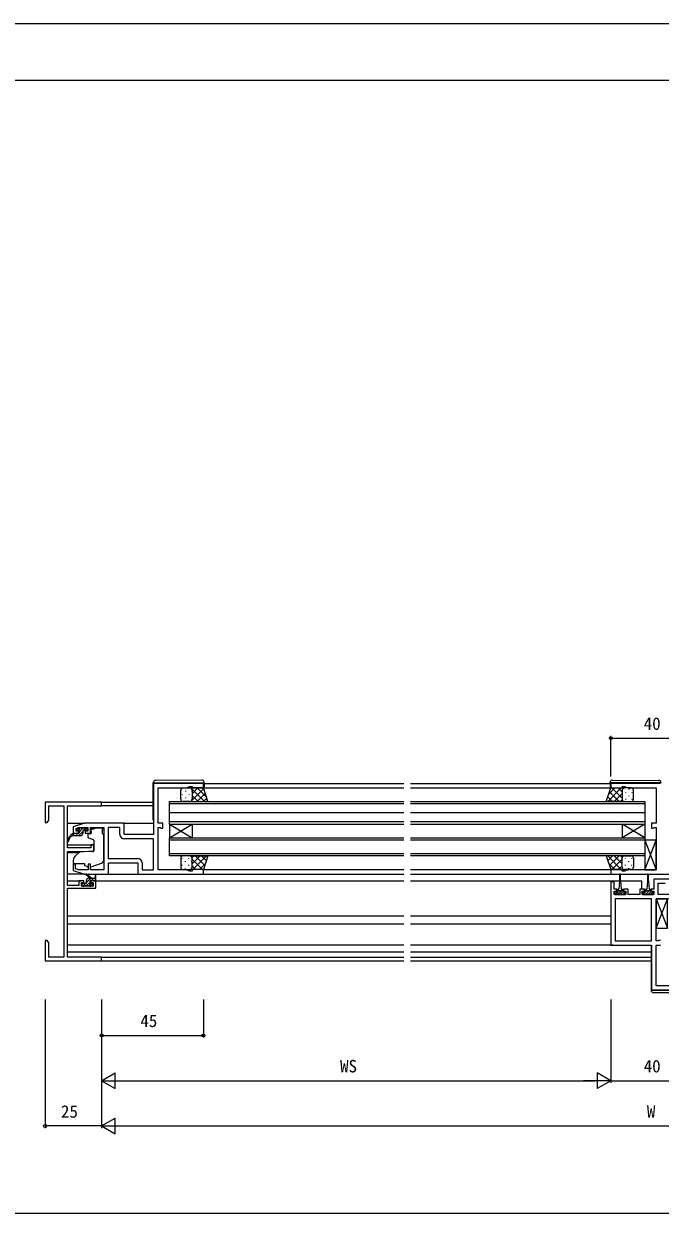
# Model space of a CAD drawing. Units: millimetres, scale not verified. Extents: x -437 to 438, y -281 to 278.
# Drawn here: x -136 to 145, y -281 to 244 of the extents above; entities that cross this region are included whole.
import ezdxf
from ezdxf.enums import TextEntityAlignment as Align

# ---------------------------------------------------------------- set-up
doc = ezdxf.new("R2010")
doc.units = ezdxf.units.MM
doc.header["$LTSCALE"] = 2
for name, color, linetype in [('0-2_YKK_11', 7, 'Continuous'), ('0-3_YKK_12', 2, 'Continuous'), ('0-4_YKK_13', 4, 'Continuous'), ('0-6_YKK_D', 6, 'Continuous'), ('0-7_YKK_ZWAK', 7, 'Continuous')]:
    doc.layers.add(name, color=color, linetype=linetype)
doc.styles.add('ＭＳ ゴシック', font='')
doc.styles.get('ＭＳ ゴシック').set_extended_font_data('MS Gothic')

msp = doc.modelspace()

# ---------------------------------------------------------------- linework, layer by layer
at = {"layer": '0-2_YKK_11'}
for points in [[(-85.8, -131.3), (-56.8, -131.3), (-56.8, -129.3), (-61.8, -129.3), (-61.8, -130), (-62.8, -130), (-64.448, -129.4), (-76.8, -129.4), (-76.8, -110.8), (-75.946, -110.8), (-75.773, -110.9), (-75.6, -111), (-74.8, -111), (-74.8, -108.9), (-76.8, -108.9), (-76.8, -93.2), (-64.448, -93.2), (-62.8, -92.6), (-61.8, -92.6), (-61.8, -93.3), (-56.8, -93.3), (-56.8, -91.3), (-78.8, -91.3), (-78.8, -113.9), (-91.8, -113.9), (-91.8, -108.9), (-109.3, -108.9), (-114.3, -110.4), (-114.3, -113.2), (-112, -113.2), (-112, -112.4), (-113.1, -112.4), (-113.1, -111.188), (-111.805, -110.8), (-107.9, -110.8), (-107.9, -112.4), (-109, -112.4), (-109, -113.2), (-106.7, -113.2), (-106.7, -110.8)], [(145.2, -91.3), (123.2, -91.3), (123.2, -93.3), (128.2, -93.3), (128.2, -92.6), (129.2, -92.6), (130.848, -93.2), (143.2, -93.2), (143.2, -108.9), (141.2, -108.9), (141.2, -111), (142, -111), (142.173, -110.9), (142.346, -110.8), (143.2, -110.8), (143.2, -129.4), (130.848, -129.4), (129.2, -130), (128.2, -130), (128.2, -129.3), (123.2, -129.3), (123.2, -131.3), (161.3, -131.3)], [(-116.8, -101.23), (-101.8, -101.23), (-101.8, -99.6), (-126.8, -99.6), (-126.8, -108.6), (-125.8, -108.6), (-125.17, -107.509), (-125.17, -101.23), (-118.43, -101.23)], [(-118.43, -101.23), (-118.43, -167.97), (-125.17, -167.97), (-125.17, -161.691), (-125.8, -160.6), (-126.8, -160.6), (-126.8, -164.142), (-126.68, -164.325), (-126.68, -164.875), (-126.8, -165.058), (-126.8, -165.142), (-126.68, -165.325), (-126.68, -165.875), (-126.8, -166.058), (-126.8, -169.6), (-101.8, -169.6), (-101.8, -167.97), (-116.8, -167.97), (-116.8, -137.6), (-104.3, -137.6), (-104.3, -134.3), (-106.6, -134.3), (-106.6, -135.1), (-105.5, -135.1), (-105.5, -136.6), (-110.7, -136.6), (-110.7, -135.1), (-109.6, -135.1), (-109.6, -134.3), (-111.9, -134.3), (-111.9, -136.4), (-116.8, -136.4), (-116.8, -121.4), (-109.8, -121.4), (-105.3, -121.006), (-105.3, -118.4), (-106.5, -118.4), (-106.5, -119.7), (-116.8, -119.7), (-116.8, -101.23)], [(-106.7, -110.8), (-100.8, -110.8), (-100.8, -129.4), (-106.7, -129.4), (-106.7, -127), (-107.7, -127), (-107.7, -129.4), (-111.805, -129.4), (-113.3, -128.952), (-113.3, -127), (-114.3, -127), (-114.3, -129.8), (-109.3, -131.3), (-98.8, -131.3), (-98.8, -126.3), (-85.8, -126.3), (-85.8, -131.3)], [(-98.87, -110.8), (-98.87, -124.4), (-85.9, -124.4)], [(-93.7, -113.8), (-93.7, -110.8), (-98.87, -110.8)], [(-83.9, -126.4), (-83.9, -129.4), (-78.8, -129.4), (-78.8, -115.8), (-91.7, -115.8)], [(142.2, -140.3), (137, -140.3), (137, -138.8), (138.1, -138.8), (138.1, -138), (136, -138), (136, -140.3), (130.9, -140.3), (130.9, -138), (128.8, -138), (128.8, -138.8), (129.9, -138.8), (129.9, -140.3), (124.7, -140.3), (124.7, -138.8), (125.8, -138.8), (125.8, -138), (124.7, -138), (124.7, -134.8), (123.2, -134.8), (123.2, -140.3)], [(159.185, -133.6), (142.2, -133.6), (142.2, -138), (141.1, -138), (141.1, -138.8), (142.2, -138.8), (142.2, -140.3)], [(163.2, -140.3), (144.1, -140.3), (144.1, -135.3), (147.2, -135.3)], [(123.2, -140.3), (123.2, -162.7), (141.2, -162.7), (141.2, -182.5), (163.2, -182.5)], [(145.2, -160.6), (144.4, -160.6), (144.227, -160.7), (144.054, -160.8), (143.2, -160.8), (143.2, -142.2), (155.552, -142.2)], [(151.7, -180.6), (143.2, -180.6), (143.2, -162.7), (145.2, -162.7)]]:
    msp.add_lwpolyline(points, dxfattribs=at)
msp.add_lwpolyline([(141.2, -160.8), (141.2, -142.2), (125.1, -142.2), (125.1, -160.8)], close=True, dxfattribs=at)
for centre, start, end in [((-91.7, -113.8), 180.00001, 269.99999), ((-85.9, -126.4), 0.00001, 89.99999)]:
    msp.add_arc(centre, 2, start, end, dxfattribs=at)
at = {"layer": '0-3_YKK_12'}
for p, q in [((-57.3, -93.3), (31.7, -93.3)), ((-56.5, -91.3), (31.7, -91.3)), ((34.7, -91.3), (122.9, -91.3)), ((34.7, -93.3), (123.7, -93.3)), ((-102.1, -99.6), (-79, -99.6)), ((-71.8, -99.3), (31.7, -99.3)), ((-71.8, -109.3), (-71.8, -99.3)), ((34.7, -99.3), (138.2, -99.3)), ((138.2, -99.3), (138.2, -109.3)), ((-101.8, -101), (-79, -101)), ((31.7, -100.3), (-71.8, -100.3)), ((31.7, -104.3), (-71.8, -104.3)), ((138.2, -100.3), (34.7, -100.3)), ((138.2, -104.3), (34.7, -104.3)), ((-116.8, -108.9), (-109.227, -108.9)), ((-92.3, -108.9), (-78.8, -108.9)), ((31.7, -108.3), (-71.8, -108.3)), ((-71.8, -109.3), (-71.8, -115.3)), ((-71.8, -109.3), (31.7, -109.3)), ((-71.8, -109.3), (-61.8, -115.3)), ((-71.8, -115.3), (-61.8, -109.3)), ((-61.8, -109.3), (-61.8, -115.3)), ((138.2, -108.3), (34.7, -108.3)), ((34.7, -109.3), (138.2, -109.3)), ((128.2, -109.3), (128.2, -115.3)), ((138.2, -109.3), (128.2, -115.3)), ((138.2, -115.3), (128.2, -109.3)), ((138.2, -109.3), (138.2, -115.3)), ((-71.8, -115.3), (31.7, -115.3)), ((-71.8, -123.3), (-71.8, -115.3)), ((34.7, -115.3), (138.2, -115.3)), ((-116.8, -118.4), (-105.3, -118.4)), ((31.7, -116.3), (-71.8, -116.3)), ((138.2, -116.3), (34.7, -116.3)), ((-116.8, -121.8), (-111.677, -121.8)), ((-71.8, -122.3), (31.7, -122.3)), ((31.7, -123.3), (-71.8, -123.3)), ((34.7, -122.3), (138.2, -122.3)), ((-57.3, -129.3), (31.7, -129.3)), ((34.7, -129.3), (123.2, -129.3)), ((-116.8, -134.3), (-110.9, -134.3)), ((-105.3, -134.3), (31.7, -134.3)), ((-57.3, -131.3), (31.7, -131.3)), ((34.7, -131.3), (123.5, -131.3)), ((34.7, -134.3), (127.05, -134.3)), ((127.55, -134.3), (136.7, -134.3)), ((136.7, -134.3), (136.7, -138.046)), ((-116.8, -149.8), (31.7, -149.8)), ((34.7, -149.8), (123.2, -149.8)), ((-116.8, -153.2), (31.7, -153.2)), ((34.7, -153.2), (123.2, -153.2)), ((-116.8, -165.7), (31.7, -165.7)), ((-102.1, -167.97), (31.7, -167.97)), ((34.7, -165.7), (141, -165.7)), ((34.7, -167.97), (141, -167.97)), ((-102.1, -169.6), (31.7, -169.6)), ((34.7, -169.6), (141, -169.6))]:
    msp.add_line(p, q, dxfattribs=at)
msp.add_lwpolyline([(138.2, -115.3), (138.2, -123.3), (34.7, -123.3)], dxfattribs=at)
at = {"layer": '0-4_YKK_13'}
for p, q in [((-79, -91), (-79, -91.3)), ((-79, -107.3), (-79, -91)), ((-78.504, -91), (-57.004, -91)), ((-57.509, -89.812), (-78.009, -89.991)), ((-66.8, -98.3), (-66.8, -94.3)), ((-65.8, -93.3), (-62.8, -93.3)), ((-62.38, -99.3), (-56.695, -93.615)), ((-62.332, -93.3), (-56.332, -99.3)), ((-62.221, -93.485), (-62.037, -93.3)), ((-61.8, -95.892), (-59.208, -93.3)), ((-61.8, -94.3), (-61.8, -98.3)), ((-61.8, -94.3), (-61.8, -98.3)), ((-59.503, -93.3), (-55.448, -97.355)), ((-57.004, -91), (-56.5, -91)), ((-56.5, -91), (-56.5, -90.812)), ((-56.5, -91.3), (-56.5, -91)), ((-56.5, -91.3), (-56.5, -93.3)), ((127.832, -93.3), (121.832, -99.3)), ((125.003, -93.3), (122.298, -96.005)), ((122.9, -91), (122.9, -90.812)), ((123.404, -91), (122.9, -91)), ((122.9, -91.3), (122.9, -91)), ((122.9, -91.3), (122.9, -93.3)), ((144.904, -91), (123.404, -91)), ((128.2, -97.82), (123.68, -93.3)), ((123.909, -89.812), (144.409, -89.991)), ((128.2, -94.992), (126.508, -93.3)), ((128.2, -94.3), (128.2, -98.3)), ((128.2, -94.3), (128.2, -98.3)), ((128.29, -93.885), (128.29, -93.92)), ((132.2, -93.3), (129.2, -93.3)), ((131.12, -93.72), (131.12, -93.92)), ((133.2, -98.3), (133.2, -94.3)), ((-66.135, -96.035), (-66.135, -96.235)), ((-66.135, -99.065), (-66.135, -99.242)), ((-62.8, -99.3), (-65.8, -99.3)), ((-64.72, -94.62), (-64.72, -94.82)), ((-64.72, -97.65), (-64.72, -97.85)), ((-63.305, -96.035), (-63.305, -96.235)), ((-63.305, -99.065), (-63.305, -99.265)), ((-62.194, -99.095), (-61.989, -99.3)), ((-61.89, -94.62), (-61.89, -94.82)), ((-61.89, -97.65), (-61.89, -97.85)), ((-61.8, -96.66), (-59.16, -99.3)), ((-59.551, -99.3), (-55.988, -95.736)), ((-56.723, -99.3), (-55.281, -97.858)), ((124.023, -99.3), (121.906, -97.183)), ((126.851, -99.3), (122.613, -95.061)), ((128.2, -95.76), (124.66, -99.3)), ((128.233, -98.555), (127.489, -99.3)), ((128.29, -96.75), (128.29, -96.95)), ((129.2, -99.3), (132.2, -99.3)), ((129.705, -95.135), (129.705, -95.335)), ((129.705, -98.165), (129.705, -98.365)), ((131.12, -96.75), (131.12, -96.95)), ((132.535, -95.135), (132.535, -95.335)), ((132.535, -98.165), (132.535, -98.365)), ((-112, -113.4), (-114.3, -113.4)), ((-113.707, -113.4), (-114.3, -113.993)), ((-112.36, -113.4), (-113.36, -114.4)), ((-112.212, -110.988), (-112.712, -111.488)), ((-112.5, -112), (-112.161, -112)), ((-111.262, -110.955), (-112.307, -112)), ((-110.1, -112.487), (-112.013, -114.4)), ((-111.4, -110.9), (-112, -110.9)), ((-110.06, -111.1), (-111.7, -112.74)), ((-111.7, -112.461), (-111.7, -113.1)), ((-109.1, -111.1), (-111.2, -111.1)), ((-110.1, -112.3), (-110.1, -113.4)), ((-109.8, -112), (-108.4, -112)), ((-108.513, -110.9), (-109.613, -112)), ((-108.4, -110.9), (-108.9, -110.9)), ((-108.1, -111.7), (-108.1, -111.2)), ((-107.9, -113.8), (-107.9, -114.85)), ((-106.67, -113.5), (-107.6, -113.5)), ((-107.571, -115.32), (-105.571, -116.048)), ((-105.2, -111.5), (-106.37, -111.5)), ((-106.37, -112.5), (-106.37, -111.5)), ((-106.37, -112.5), (-106.37, -113.2)), ((-105.2, -110.83), (-101.4, -110.83)), ((-105.2, -110.83), (-105.2, -111.5)), ((-101.4, -110.83), (-101.4, -111.5)), ((-101.4, -112.5), (-101.4, -111.5)), ((-101.4, -113.5), (-101.4, -112.5)), ((-101.4, -113.5), (-100.8, -113.5)), ((-100.8, -125.055), (-100.8, -113.5)), ((-105.3, -116.496), (-105.3, -121.103)), ((138.2, -129.4), (143.2, -116.4)), ((138.2, -116.4), (143.2, -129.4)), ((-114.3, -125.4), (-114.3, -126.7)), ((-111.537, -121.683), (-113.228, -123.102)), ((-105.517, -121.402), (-110.903, -121.449)), ((-66.8, -124.3), (-66.8, -128.3)), ((-66.135, -124.435), (-66.135, -124.235)), ((-62.8, -123.3), (-65.8, -123.3)), ((-64.72, -125.85), (-64.72, -125.65)), ((-63.305, -124.435), (-63.305, -124.235)), ((-61.89, -125.85), (-61.89, -125.65)), ((-61.833, -124.045), (-61.089, -123.3)), ((-61.8, -126.84), (-58.26, -123.3)), ((-61.8, -128.3), (-61.8, -124.3)), ((-61.8, -128.3), (-61.8, -124.3)), ((-61.8, -124.78), (-57.28, -129.3)), ((-61.432, -129.3), (-55.432, -123.3)), ((-60.451, -123.3), (-56.213, -127.539)), ((-57.623, -123.3), (-55.506, -125.417)), ((127.832, -129.3), (121.832, -123.3)), ((124.023, -123.3), (121.906, -125.417)), ((126.851, -123.3), (122.613, -127.539)), ((128.2, -124.78), (123.68, -129.3)), ((128.2, -126.84), (124.66, -123.3)), ((128.233, -124.045), (127.489, -123.3)), ((128.2, -128.3), (128.2, -124.3)), ((128.2, -128.3), (128.2, -124.3)), ((128.29, -125.85), (128.29, -125.65)), ((129.2, -123.3), (132.2, -123.3)), ((129.705, -124.435), (129.705, -124.235)), ((131.12, -125.85), (131.12, -125.65)), ((132.535, -124.435), (132.535, -124.258)), ((133.2, -124.3), (133.2, -128.3)), ((-109.3, -127), (-109.3, -127.497)), ((-107.994, -128.106), (-109.3, -127.497)), ((-106.428, -128.141), (-101.791, -126.466)), ((-66.135, -127.465), (-66.135, -127.265)), ((-65.8, -129.3), (-62.8, -129.3)), ((-64.72, -128.88), (-64.72, -128.68)), ((-63.305, -127.465), (-63.305, -127.265)), ((-61.89, -128.715), (-61.89, -128.68)), ((-61.8, -127.608), (-60.108, -129.3)), ((-58.603, -129.3), (-55.898, -126.595)), ((125.003, -129.3), (122.298, -126.595)), ((128.2, -127.608), (126.508, -129.3)), ((128.29, -128.715), (128.29, -128.68)), ((132.2, -129.3), (129.2, -129.3)), ((129.705, -127.465), (129.705, -127.265)), ((131.12, -128.88), (131.12, -128.68)), ((132.535, -127.465), (132.535, -127.265)), ((-109.227, -131.3), (-116.8, -131.3)), ((-110.5, -135.8), (-110.5, -136.3)), ((-110.484, -135.704), (-110.296, -135.516)), ((-108.8, -135.5), (-110.2, -135.5)), ((-110.033, -136.6), (-108.933, -135.5)), ((-109.5, -136.4), (-107.4, -136.4)), ((-106.8, -133.1), (-108.619, -131.699)), ((-108.5, -135.067), (-106.533, -133.1)), ((-108.5, -135.2), (-108.5, -134.1)), ((-108.486, -136.4), (-106.9, -134.814)), ((-106.2, -133.1), (-108.418, -131.417)), ((-108.344, -133.564), (-108.036, -133.256)), ((-107.5, -133.1), (-104.3, -133.1)), ((-107.308, -136.569), (-106.239, -135.5)), ((-106.9, -135.039), (-106.9, -134.4)), ((-106.6, -134.1), (-104.6, -134.1)), ((-106.1, -135.5), (-106.439, -135.5)), ((-106.388, -136.512), (-105.888, -136.012)), ((-106.186, -134.1), (-105.186, -133.1)), ((-104.839, -134.1), (-104.3, -133.561)), ((-104.6, -131.974), (-104.799, -133.1)), ((-104.3, -133.8), (-104.3, -131.801)), ((-99.3, -131.3), (-85.3, -131.3)), ((127.05, -134.5), (126.8, -138)), ((127.05, -131.55), (127.05, -134.5)), ((127.55, -134.5), (127.55, -131.55)), ((127.55, -134.5), (127.8, -138)), ((139.35, -134.5), (139.1, -138)), ((139.35, -131.55), (139.35, -134.5)), ((139.85, -134.5), (139.85, -131.55)), ((139.85, -134.5), (140.1, -138)), ((-110.2, -136.6), (-109.7, -136.6)), ((-107.2, -136.6), (-106.6, -136.6)), ((125.088, -139.2), (125, -139.288)), ((126.71, -138.7), (125.11, -140.3)), ((126.05, -139.2), (126.05, -138.4)), ((128.55, -138.7), (126.05, -138.7)), ((126.45, -138), (126.8, -138)), ((128.55, -139.105), (127.355, -140.3)), ((127.8, -138), (128.15, -138)), ((129.578, -139.2), (128.478, -140.3)), ((128.55, -138.4), (128.55, -139.2)), ((137.388, -139.2), (137.3, -139.288)), ((139.01, -138.7), (137.41, -140.3)), ((138.35, -139.2), (138.35, -138.4)), ((140.85, -138.7), (138.35, -138.7)), ((138.75, -138), (139.1, -138)), ((140.85, -139.105), (139.655, -140.3)), ((140.1, -138), (140.45, -138)), ((141.878, -139.2), (140.778, -140.3)), ((140.85, -138.4), (140.85, -139.2)), ((143.2, -155.2), (148.2, -142.2)), ((143.2, -142.2), (148.2, -155.2)), ((31.7, -162.7), (-116.8, -162.7)), ((124.2, -162.7), (34.7, -162.7)), ((141, -182.3), (141, -182.6)), ((141.5, -182.6), (141, -182.6)), ((163.2, -182.6), (141.5, -182.6)), ((142, -183.6), (163.5, -183.6))]:
    msp.add_line(p, q, dxfattribs=at)
for points in [[(-79, -90.991), (-79, -91), (-78.504, -91)], [(-62.8, -99.3), (-54.8, -99.3), (-56.8, -93.3), (-62.8, -93.3)], [(129.2, -99.3), (121.2, -99.3), (123.2, -93.3), (129.2, -93.3)], [(145.4, -90.991), (145.4, -91), (144.904, -91)], [(-111.1, -114.4), (-114.3, -114.4), (-114.3, -113.4)], [(-62.8, -123.3), (-54.8, -123.3), (-56.8, -129.3), (-62.8, -129.3)], [(129.2, -123.3), (121.2, -123.3), (123.2, -129.3), (129.2, -129.3)], [(-114.3, -126.7), (-109.3, -126.7), (-109.3, -127)], [(126.05, -139.2), (125, -139.2), (125, -140.3), (129.6, -140.3), (129.6, -139.2), (128.55, -139.2)], [(127.833, -138.7), (127.3, -139.233), (126.233, -140.3)], [(138.35, -139.2), (137.3, -139.2), (137.3, -140.3), (141.9, -140.3), (141.9, -139.2), (140.85, -139.2)], [(140.133, -138.7), (139.6, -139.233), (138.533, -140.3)], [(141.2, -163), (141, -163), (141, -182.6)]]:
    msp.add_lwpolyline(points, dxfattribs=at)
for points in [[(138.2, -129.4), (143.2, -129.4), (143.2, -116.4), (138.2, -116.4)], [(143.2, -155.2), (148.2, -155.2), (148.2, -142.2), (143.2, -142.2)]]:
    msp.add_lwpolyline(points, close=True, dxfattribs=at)
for centre, radius, start, end in [((-78, -90.991), 1, 90.5, 180), ((-65.8, -94.3), 1, 89.9999, 179.9999), ((-62.8, -94.3), 1, 359.9999, 89.9999), ((-62.8, -94.3), 1, 359.9999, 89.9999), ((-57.5, -90.812), 1, 0, 90.5), ((123.9, -90.812), 1, 89.5, 180), ((129.2, -94.3), 1, 90.0001, 180.0001), ((129.2, -94.3), 1, 90.0001, 180.0001), ((132.2, -94.3), 1, 0.0001, 90.0001), ((144.4, -90.991), 1, 0, 89.5), ((-65.8, -98.3), 1, 179.9999, 269.9999), ((-62.8, -98.3), 1, 269.9999, 359.9999), ((-62.8, -98.3), 1, 269.9999, 359.9999), ((129.2, -98.3), 1, 180.0001, 270.0001), ((129.2, -98.3), 1, 180.0001, 270.0001), ((132.2, -98.3), 1, 270.0001, 0.0001), ((-78.5, -107.3), 0.5, 180, 233.13017), ((-113.043, -116.943), 3.76, 109.54146, 175.31317), ((-114.006, -116.787), 2.405, 97.02509, 179.46785), ((-112.5, -111.7), 0.3, 135, 270), ((-112, -111.2), 0.3, 90, 135), ((-112.161, -111.7), 0.3, 270, 326.94427), ((-112, -113.1), 0.3, 270, 0), ((-111.7, -112), 0.25, 303.05573, 146.94427), ((-111.4, -112.461), 0.3, 123.05573, 180), ((-111.4, -111.1), 0.2, 0, 90), ((-111.1, -113.4), 1, 270, 0), ((-109.8, -112.3), 0.3, 90, 180), ((-108.9, -111.1), 0.2, 90, 180), ((-108.4, -111.2), 0.3, 0, 90), ((-108.4, -111.7), 0.3, 270, 0), ((-107.6, -113.8), 0.3, 90, 180), ((-107.4, -114.85), 0.5, 180, 250), ((-106.67, -113.2), 0.3, 270, 0), ((-116.6, -116.7), 0.2, 161.25635, 341.17083), ((-105.8, -116.496), 0.5, 0, 70), ((-111.3, -125.4), 3, 130, 180), ((-110.894, -122.449), 1, 90.5, 130), ((-105.6, -121.103), 0.3, 270.5, 0), ((-102.3, -125.055), 1.5, 289.85326, 0), ((-65.8, -124.3), 1, 90.0001, 180.0001), ((-62.8, -124.3), 1, 0.0001, 90.0001), ((-62.8, -124.3), 1, 0.0001, 90.0001), ((129.2, -124.3), 1, 89.9999, 179.9999), ((129.2, -124.3), 1, 89.9999, 179.9999), ((132.2, -124.3), 1, 359.9999, 89.9999), ((-107.571, -127.2), 1, 245, 262.59308), ((-106.768, -127.2), 1, 273.88684, 289.85326), ((-65.8, -128.3), 1, 180.0001, 270.0001), ((-62.8, -128.3), 1, 270.0001, 0.0001), ((-62.8, -128.3), 1, 270.0001, 0.0001), ((129.2, -128.3), 1, 179.9999, 269.9999), ((129.2, -128.3), 1, 179.9999, 269.9999), ((132.2, -128.3), 1, 269.9999, 359.9999), ((-110.2, -135.8), 0.3, 90, 180), ((-110.2, -136.3), 0.3, 180, 270), ((-109.7, -136.4), 0.2, 270, 360), ((-108.6, -131.5), 0.2, 24.41711, 264.41711), ((-108.8, -135.2), 0.3, 270, 360), ((-107.5, -134.1), 1, 90, 180), ((-107.2, -136.4), 0.2, 180, 270), ((-106.9, -135.5), 0.25, 123.05573, 326.94427), ((-107.2, -135.039), 0.3, 303.05573, 360), ((-106.6, -134.4), 0.3, 90, 180), ((-106.439, -135.8), 0.3, 90, 146.94427), ((-106.1, -135.8), 0.3, 315, 90), ((-104.5, -131.801), 0.2, 360, 240), ((-104.6, -133.8), 0.3, 270, 360), ((127.3, -131.55), 0.25, 0, 180), ((139.6, -131.55), 0.25, 0, 180), ((-106.6, -136.3), 0.3, 270, 315), ((126.45, -138.4), 0.4, 90, 180), ((128.15, -138.4), 0.4, 0, 90), ((138.75, -138.4), 0.4, 90, 180), ((140.45, -138.4), 0.4, 0, 90), ((142, -182.6), 1, 180, 270)]:
    msp.add_arc(centre, radius, start, end, dxfattribs=at)
at = {"layer": '0-6_YKK_D'}
for p, q in [((123.2, -88.3), (123.2, -70.3)), ((123.2, -71.3), (163.2, -71.3)), ((-126.8, -186.6), (-126.8, -243.5)), ((-101.8, -186.6), (-101.8, -243.5)), ((-101.8, -186.6), (-101.8, -243.5)), ((-101.8, -186.6), (-101.8, -203.5)), ((-101.8, -186.6), (-101.8, -223.5)), ((-56.8, -186.6), (-56.8, -203.5)), ((123.2, -186.6), (123.2, -223.5)), ((123.2, -186.6), (123.2, -223.5)), ((-101.8, -202.5), (-56.8, -202.5)), ((-101.8, -222.5), (-95.738, -219)), ((-95.738, -226), (-95.738, -219)), ((123.2, -222.5), (117.138, -219)), ((117.138, -219), (117.138, -226)), ((-101.8, -222.5), (-95.738, -226)), ((-101.8, -222.5), (-89.676, -222.5)), ((-94.8, -222.5), (116.2, -222.5)), ((123.2, -222.5), (111.076, -222.5)), ((123.2, -222.5), (117.138, -226)), ((123.2, -222.5), (163.2, -222.5)), ((-101.8, -242.5), (-95.738, -239)), ((-95.738, -246), (-95.738, -239)), ((-101.8, -242.5), (-126.8, -242.5)), ((-101.8, -242.5), (-95.738, -246)), ((-101.8, -242.5), (-89.676, -242.5)), ((-94.8, -242.5), (381.2, -242.5))]:
    msp.add_line(p, q, dxfattribs=at)
for centre in [(123.2, -71.3), (-101.8, -202.5), (-56.8, -202.5), (-126.8, -242.5)]:
    msp.add_circle(centre, 0.637, dxfattribs=at)
at = {"layer": '0-7_YKK_ZWAK'}
for p, q in [((438.2, 244), (-436.8, 244)), ((438.2, 219), (-436.8, 219))]:
    msp.add_line(p, q, dxfattribs=at)
msp.add_lwpolyline([(-436.8, -281), (438.2, -281), (438.2, 244)], dxfattribs=at)

# ---------------------------------------------------------------- texts
at = {"layer": '0-6_YKK_D', "style": 'ＭＳ ゴシック'}
for s, p in [('40', (137.745, -69.3)), ('45', (-84.669, -200.5)), ('WS', (3.584, -220.5)), ('40', (137.745, -220.5)), ('25', (-119.755, -240.5)), ('W', (139.152, -240.5))]:
    msp.add_text(s, height=5.499, dxfattribs=at).set_placement(p, align=Align.BOTTOM_LEFT)

doc.saveas('drawing.dxf')
